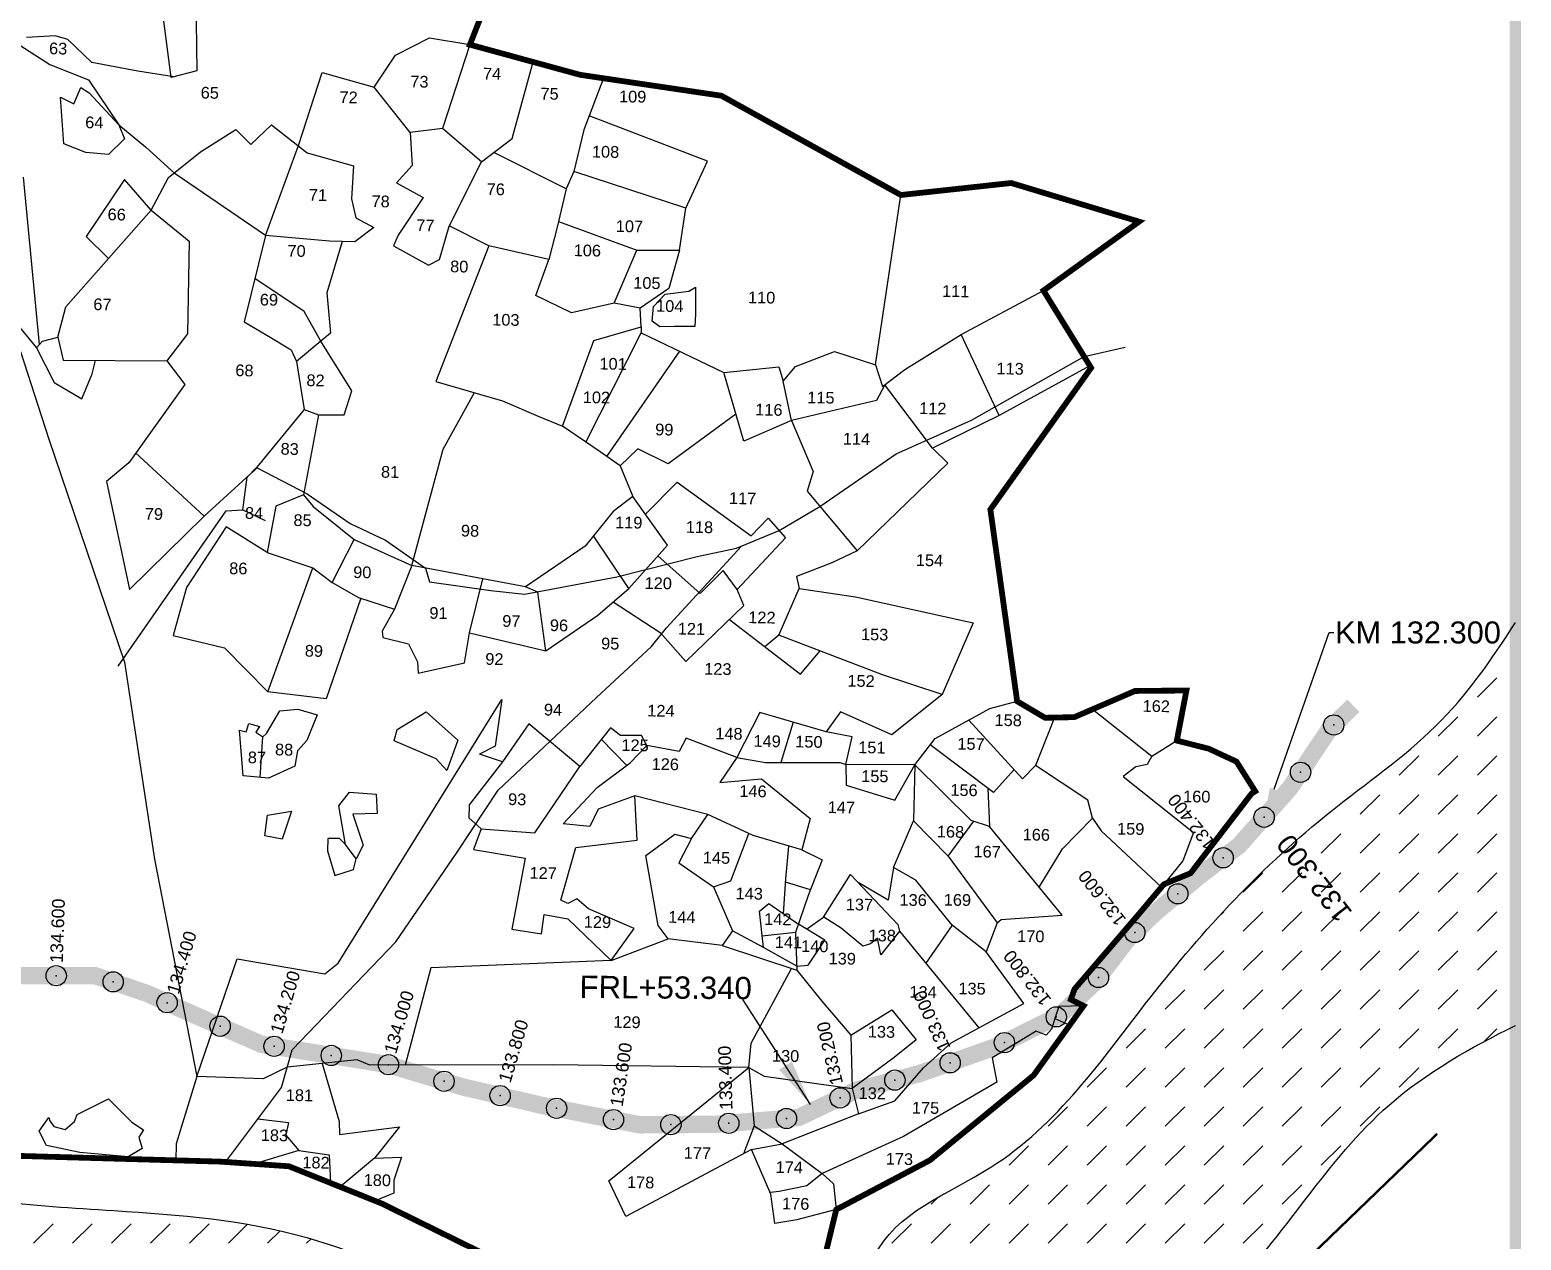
# Model space of a CAD drawing. Header units: millimetres. Extents: x 351203 to 355694, y 1841001 to 1845769.
# Drawn here: x 353120 to 355694, y 1842619 to 1844709 of the extents above; entities that cross this region are included whole.
import ezdxf
from ezdxf import colors
from ezdxf.entities.mleader import LeaderData, LeaderLine
from ezdxf.math import Vec2, Vec3

# ---------------------------------------------------------------- set-up
doc = ezdxf.new("R2010")
doc.units = ezdxf.units.MM
doc.header["$PDMODE"] = 32
doc.header["$PDSIZE"] = 35
for name, color, linetype in [('BND', 6, 'Continuous'), ('Boundry', 5, 'Continuous'), ('FRL', 3, 'Continuous'), ('Plot', 7, 'Continuous'), ('Plot NUmbers', 1, 'Continuous'), ('points', 161, 'Continuous'), ('ROAD', 1, 'Continuous'), ('ROADS', 50, 'Continuous'), ('TEXT', 7, 'Continuous')]:
    doc.layers.add(name, color=color, linetype=linetype)
doc.styles.add('FONT1', font='Arial')
doc.styles.get("Standard").update_dxf_attribs({"font": 'arial.ttf'})
doc.dimstyles.get("Standard").update_dxf_attribs({"dimtxt": 0.18, "dimasz": 0.18, "dimexe": 0.18, "dimexo": 0.0625, "dimgap": 0.09, "dimtad": 0, "dimtih": 1, "dimtoh": 1, "dimdec": 4, "dimzin": 0, "dimdsep": 46, "dimtxsty": 'Standard', "dimcen": 0.09, "dimadec": 0, "dimazin": 0, "dimtfac": 1, "dimtdec": 4, "dimtofl": 0, "dimtmove": 0, "dimatfit": 3, "dimfxl": 1, "dimtolj": 1, "dimtzin": 0, "dimarcsym": 0})

msp = doc.modelspace()

# ---------------------------------------------------------------- hatches: boundary and pattern name
h = msp.add_hatch()
h.set_pattern_fill('DASH,_O', color=4, scale=15, angle=45)
h.set_pattern_definition([(45, (0, 0), (7e-15, 67.3519209), [47.625, -47.625])])
edge = h.paths.add_edge_path()
edge.add_spline(control_points=[(351213.3, 1843025.9), (351269.6, 1843020.1), (351684.5, 1842953.1), (352186.6, 1842491.5), (352899.5, 1842331.4), (353453.2, 1842033.2), (353873.7, 1841787.2), (354416.3, 1841665.1), (354637.7, 1842017.3), (354889.5, 1842314.3), (355218.4, 1842503.6), (355401.7, 1842836.7), (355606.3, 1842951.5), (355683.8, 1842989.9)], knot_values=[415.745312, 415.745312, 415.745312, 415.745312, 587.237636, 1699.450114, 2295.675675, 2762.25296, 3569.714941, 3788.513552, 4322.235605, 4585.526522, 4989.58339, 5421.669086, 5679.369188, 5679.369188, 5679.369188, 5679.369188], degree=3, periodic=0)
edge.add_line((355683.8, 1842989.9), (355683.8, 1843685.8))
edge.add_spline(control_points=[(355683.8, 1843685.8), (355643, 1843621.3), (355554.6, 1843495.8), (355300.9, 1843323), (355054.4, 1843057.4), (354846.9, 1842747.2), (354497.8, 1842627.9), (354601.6, 1842167.6), (354169.3, 1842371), (353918.7, 1842488.1), (353590.5, 1842647), (353240.5, 1842673.4), (352825.5, 1842694.6), (352434.4, 1843024.7), (351991.4, 1843224.1), (351655.2, 1843412.7), (351438.8, 1843586.5), (351302.1, 1843593.2), (351213.3, 1843584)], knot_values=[185.681275, 185.681275, 185.681275, 185.681275, 412.289498, 645.375471, 1094.542536, 1495.314584, 1749.411326, 2076.427036, 2347.652084, 2753.124024, 3057.659172, 3394.054091, 3809.745684, 4261.935244, 4875.478612, 5266.963598, 5425.237961, 5683.792677, 5683.792677, 5683.792677, 5683.792677], degree=3, periodic=0)
edge.add_line((351213.3, 1843584), (351213.3, 1843025.9))
h.paths.add_polyline_path([(352157.3, 1842821.6), (352979.6, 1842430.1), (353032.9, 1842542.1), (352210.6, 1842933.7)], flags=24)
h.paths.add_polyline_path([(355416.8, 1843184.2), (355298.6, 1843336.4), (355256.6, 1843303.8), (355374.9, 1843151.6)], flags=24)

# ---------------------------------------------------------------- linework, layer by layer
at = {"const_width": 20}
msp.add_lwpolyline([(351213.3, 1845759.4), (355683.8, 1845759.4), (355683.8, 1841011.2), (351213.3, 1841011.2)], close=True, dxfattribs=at)
at = {"color": 4}
for points, knots in [([(351213.3, 1843584), (351302.1, 1843593.2), (351438.8, 1843586.5), (351655.2, 1843412.7), (351991.4, 1843224.1), (352434.4, 1843024.7), (352825.5, 1842694.6), (353240.5, 1842673.4), (353590.5, 1842647), (353918.7, 1842488.1), (354169.3, 1842371), (354601.6, 1842167.6), (354497.8, 1842627.9), (354846.9, 1842747.2), (355054.4, 1843057.4), (355300.9, 1843323), (355554.6, 1843495.8), (355643, 1843621.3), (355683.8, 1843685.8)], [185.681275, 185.681275, 185.681275, 185.681275, 444.23599, 602.510353, 993.995339, 1607.538708, 2059.728268, 2475.41986, 2811.81478, 3116.349927, 3521.821867, 3793.046916, 4120.062626, 4374.159367, 4774.931415, 5224.09848, 5457.184453, 5683.792677, 5683.792677, 5683.792677, 5683.792677]), ([(351213.3, 1843025.9), (351269.6, 1843020.1), (351684.5, 1842953.1), (352186.6, 1842491.5), (352899.5, 1842331.4), (353453.2, 1842033.2), (353873.7, 1841787.2), (354416.3, 1841665.1), (354637.7, 1842017.3), (354889.5, 1842314.3), (355218.4, 1842503.6), (355401.7, 1842836.7), (355606.3, 1842951.5), (355683.8, 1842989.9)], [415.745312, 415.745312, 415.745312, 415.745312, 587.237636, 1699.450114, 2295.675675, 2762.25296, 3569.714941, 3788.513552, 4322.235605, 4585.526522, 4989.58339, 5421.669086, 5679.369188, 5679.369188, 5679.369188, 5679.369188])]:
    msp.add_open_spline(points, degree=3, knots=knots, dxfattribs=at)
at = {"linetype": 'Continuous'}
for p in [(355370.3, 1843508.9), (355313.1, 1843427.2), (355250.2, 1843349.6), (355179.4, 1843279.6), (355101.2, 1843217.3), (355026.9, 1843150.5), (353165.4, 1843075.9), (353263.7, 1843065.3), (354964.3, 1843072.8), (353356.8, 1843029.3), (353448.2, 1842988.7), (354891.5, 1843004.9), (354801.9, 1842960.4), (353541.4, 1842954), (353640.2, 1842938.2), (353738.9, 1842922.3), (354708.3, 1842925.5), (353834.7, 1842893.6), (354612.9, 1842895.7), (353931.5, 1842868.8), (354518.2, 1842864.9), (354029.1, 1842847), (354127.2, 1842827.4), (354226.3, 1842818.8), (354326.2, 1842821.1), (354425.8, 1842829.4)]:
    msp.add_point(p, dxfattribs=at)
at = {"layer": 'BND', "lineweight": 30, "const_width": 10}
for points in [[(354247.4, 1842426.3), (353727.3, 1842682.5), (353566.8, 1842746.9), (353448, 1842754.9), (352956.2, 1842768.9), (351824.1, 1843443.3), (351523.2, 1843615.9), (351651.7, 1843921.1), (352011.8, 1844439.4), (352080.8, 1844530.5), (352105.8, 1844597.7), (352132.4, 1844798.4), (352113.3, 1844870), (352121.3, 1845148.3), (352134.7, 1845260.4), (352139, 1845406.5)], [(353897.7, 1844730.3), (353879.4, 1844683.6), (354069.8, 1844631.5), (354313.5, 1844595.4), (354623.2, 1844424), (354813.6, 1844444.7), (355034.4, 1844378), (354869.3, 1844259), (354951.6, 1844125.5), (354777.7, 1843880.9), (354823.9, 1843549.8), (354872.1, 1843521.3), (354922.6, 1843522.4), (355027.4, 1843567.6), (355116.1, 1843568.4), (355099.5, 1843481.9), (355154.8, 1843467.8), (355202.5, 1843445.6), (355234.8, 1843394.4), (355234.8, 1843394.4), (355228.6, 1843390.5), (355123.3, 1843253), (355077.2, 1843233.8), (355033, 1843181.2), (354922.9, 1843052.7), (354916.5, 1843034.8), (354938.6, 1843023.9), (354852.2, 1842903.8), (354673.4, 1842757.3), (354511.7, 1842672.1), (354430.1, 1842335.4)]]:
    msp.add_lwpolyline(points, dxfattribs=at)
at = {"layer": 'Boundry'}
for p, q in [((353897.7, 1844730.3), (353879.4, 1844683.6)), ((353879.4, 1844683.6), (354069.8, 1844631.5)), ((354069.8, 1844631.5), (354313.5, 1844595.4)), ((354313.5, 1844595.4), (354623.2, 1844424)), ((354623.2, 1844424), (354813.6, 1844444.7)), ((354813.6, 1844444.7), (355034.4, 1844378)), ((355034.4, 1844378), (354869.3, 1844259)), ((354869.3, 1844259), (354951.6, 1844125.5)), ((354951.6, 1844125.5), (354777.7, 1843880.9)), ((354777.7, 1843880.9), (354823.9, 1843549.8)), ((355027.4, 1843567.6), (355116.1, 1843568.4)), ((354823.9, 1843549.8), (354872.1, 1843521.3)), ((354922.6, 1843522.4), (355027.4, 1843567.6)), ((354872.1, 1843521.3), (354922.6, 1843522.4)), ((355228.6, 1843390.5), (355123.3, 1843253)), ((355077.2, 1843233.8), (355033, 1843181.2)), ((355123.3, 1843253), (355077.2, 1843233.8)), ((355033, 1843181.2), (354922.9, 1843052.7)), ((354922.9, 1843052.7), (354916.5, 1843034.8)), ((354916.5, 1843034.8), (354938.6, 1843023.9)), ((354938.6, 1843023.9), (354852.2, 1842903.8)), ((354852.2, 1842903.8), (354673.4, 1842757.3)), ((355548.7, 1842802.8), (354269.7, 1841568.6)), ((353448, 1842754.9), (352956.2, 1842768.9)), ((353566.8, 1842746.9), (353448, 1842754.9)), ((353727.3, 1842682.5), (353566.8, 1842746.9)), ((354673.4, 1842757.3), (354511.7, 1842672.1)), ((354247.4, 1842426.3), (353727.3, 1842682.5)), ((354511.7, 1842672.1), (354430.1, 1842335.4))]:
    msp.add_line(p, q, dxfattribs=at)
at = {"layer": 'Boundry', "const_width": 4.04}
msp.add_lwpolyline([(355548.7, 1842802.8), (354269.7, 1841568.6), (351266, 1842910.6)], dxfattribs=at)
at = {"layer": 'FRL', "color": 84}
msp.add_lwpolyline([(355404.2, 1843542.1, 30, 30, 0), (355363.2, 1843502.1, 30, 30, 0), (355295.1, 1843400.4, 30, 30, 0), (355207.1, 1843300.9, 30, 30, 0), (355137.1, 1843247.1, 30, 30, 0), (355061.8, 1843184.5, 30, 30, 0), (355013.1, 1843137, 30, 30, 0), (354957.8, 1843064.3, 30, 30, 0), (354898.6, 1843008.4, 30, 30, 0), (354788.7, 1842953.8, 30, 30, 0), (354656.3, 1842907.1, 30, 30, 0), (354546.3, 1842878.2, 30, 30, 0), (354446.5, 1842831.1, 30, 30, 0), (354305.1, 1842819.4, 30, 30, 0), (354172.7, 1842818.4, 30, 30, 0), (353999.6, 1842852.9, 30, 30, 0), (353866.6, 1842884, 30, 30, 0), (353737.8, 1842922.6, 30, 30, 0), (353519.5, 1842957.5, 30, 30, 0), (353375.5, 1843020.7, 30, 30, 0), (353324, 1843044.6, 30, 30, 0), (353232.8, 1843075.9, 30, 30, 0), (353049.8, 1843076, 30, 30, 0)], format="xyseb", dxfattribs=at)
at = {"layer": 'Plot'}
for p, q in [((353406.2, 1844785.8), (353408, 1844638.5)), ((353363.8, 1844626.9), (353345.9, 1844764.9)), ((353084.6, 1844694.2), (353154.4, 1844649.6)), ((353163.5, 1844699.1), (353114, 1844695.7)), ((353185.5, 1844692.5), (353163.5, 1844699.1)), ((353227, 1844652.9), (353185.5, 1844692.5)), ((353750.8, 1844665.4), (353809.4, 1844695.6)), ((353809.4, 1844695.6), (353879.4, 1844683.6)), ((353879.4, 1844683.6), (353831.9, 1844538.9)), ((353154.4, 1844649.6), (353220.9, 1844623.1)), ((353306.4, 1844638), (353227, 1844652.9)), ((353714.1, 1844610), (353750.8, 1844665.4)), ((353952.4, 1844521.4), (353988.6, 1844653.7)), ((353368.2, 1844628), (353306.4, 1844638)), ((353408, 1844638.5), (353363.8, 1844626.9)), ((353583.7, 1844509.6), (353624.5, 1844635.3)), ((353624.5, 1844635.3), (353714.1, 1844610)), ((354109.8, 1844625.6), (354075.8, 1844536.8)), ((353195.8, 1844581.4), (353207.7, 1844609.8)), ((353207.7, 1844609.8), (353222.5, 1844600.2)), ((353220.9, 1844623.1), (353273.7, 1844545.2)), ((353222.5, 1844600.2), (353273.7, 1844545.2)), ((353776.4, 1844531.7), (353714.1, 1844610)), ((353172.7, 1844592.8), (353195.8, 1844581.4)), ((353178.5, 1844512.4), (353172.7, 1844592.8)), ((354289.6, 1844482.5), (354085, 1844560.8)), ((353283, 1844520.8), (353255.8, 1844494.1)), ((353273.7, 1844545.2), (353319.6, 1844507.3)), ((353273.7, 1844545.2), (353283, 1844520.8)), ((353414.6, 1844498.3), (353475.4, 1844537.3)), ((353475.4, 1844537.3), (353501.5, 1844511.4)), ((353501.5, 1844511.4), (353536.7, 1844544.9)), ((353536.7, 1844544.9), (353598.7, 1844496.7)), ((353831.9, 1844538.9), (353776.4, 1844531.7)), ((353776.4, 1844531.7), (353779.5, 1844474.9)), ((353899.4, 1844481.2), (353831.9, 1844538.9)), ((353899.4, 1844481.2), (353952.4, 1844521.4)), ((354075.8, 1844536.8), (354058.6, 1844464.3)), ((353216.7, 1844497.4), (353178.5, 1844512.4)), ((353255.8, 1844494.1), (353216.7, 1844497.4)), ((353319.6, 1844507.3), (353370.5, 1844460.8)), ((353359.1, 1844454.3), (353414.6, 1844498.3)), ((353526.8, 1844354.1), (353583.7, 1844509.6)), ((353598.7, 1844496.7), (353678.5, 1844474.2)), ((354045.8, 1844434.6), (353920.9, 1844497.6)), ((353678.5, 1844474.2), (353674.8, 1844417.6)), ((353779.5, 1844474.9), (353752.8, 1844445)), ((353843.6, 1844370.3), (353899.4, 1844481.2)), ((354251.8, 1844401.1), (354289.6, 1844482.5)), ((353136.3, 1844165.8), (353109, 1844454.9)), ((353283.3, 1844450.9), (353216.8, 1844352.1)), ((353329.3, 1844397.7), (353283.3, 1844450.9)), ((353329.3, 1844397.7), (353359.1, 1844454.3)), ((353526.8, 1844354.1), (353370.5, 1844460.8)), ((353752.8, 1844445), (353798.6, 1844419.6)), ((354058.6, 1844464.3), (354045.8, 1844434.6)), ((354251.8, 1844401.1), (354058.6, 1844464.3)), ((353674.8, 1844417.6), (353682.3, 1844384.7)), ((353798.6, 1844419.6), (353755.7, 1844354.8)), ((354045.8, 1844434.6), (354030.5, 1844370.5)), ((354579.4, 1844131), (354623.2, 1844424)), ((353182.2, 1844230.8), (353329.3, 1844397.7)), ((353329.3, 1844397.7), (353395, 1844344.3)), ((354241.2, 1844328.8), (354251.8, 1844401.1)), ((353713.6, 1844367.9), (353680.8, 1844343.3)), ((353682.3, 1844384.7), (353713.6, 1844367.9)), ((353827, 1844312.9), (353843.6, 1844370.3)), ((353912.3, 1844336.1), (353843.7, 1844370.5)), ((354030.5, 1844370.5), (354015.6, 1844312.9)), ((354032.3, 1844378), (354167.3, 1844329)), ((353216.8, 1844352.1), (353255.8, 1844314.3)), ((353395, 1844344.3), (353392, 1844184.5)), ((353526.8, 1844354.1), (353489.9, 1844205.2)), ((353636.8, 1844344.5), (353526.8, 1844354.1)), ((353658.8, 1844343.9), (353632.7, 1844255.1)), ((353680.8, 1844343.3), (353636.8, 1844344.5)), ((353755.7, 1844354.8), (353747.5, 1844336)), ((353747.5, 1844336), (353808.1, 1844303)), ((353912.3, 1844336.1), (353820.8, 1844102.2)), ((354015.6, 1844312.9), (353912.3, 1844336.1)), ((354128.1, 1844237.1), (354167.3, 1844329)), ((354167.3, 1844329), (354241.2, 1844328.8)), ((354241.2, 1844328.8), (354222.7, 1844262.8)), ((353808.1, 1844303), (353827, 1844312.9)), ((353993, 1844250.3), (354015.6, 1844312.9)), ((353593.6, 1844222.9), (353508.3, 1844279.7)), ((354257.2, 1844257.8), (354268.9, 1844264.8)), ((354268.9, 1844264.8), (354268.7, 1844219)), ((353064.4, 1844240.6), (353131.1, 1844160)), ((353632.7, 1844255.1), (353638.7, 1844185.7)), ((354055, 1844220.4), (353993, 1844250.3)), ((354222.7, 1844262.8), (354173.1, 1844228.7)), ((354196.3, 1844231.2), (354216.5, 1844252.6)), ((354216.5, 1844252.6), (354257.2, 1844257.8)), ((354727.4, 1844183.1), (354869.3, 1844259)), ((353168.3, 1844178.8), (353182.2, 1844230.8)), ((353622, 1844171.8), (353593.6, 1844222.9)), ((354128.1, 1844237.1), (354055, 1844220.4)), ((354173.1, 1844228.7), (354128.1, 1844237.1)), ((354174.7, 1844196.1), (354173.1, 1844228.7)), ((354194, 1844206.2), (354196.3, 1844231.2)), ((354268.7, 1844219), (354267.5, 1844196.9)), ((353489.9, 1844205.2), (353529, 1844182.2)), ((353638.7, 1844185.7), (353622, 1844171.8)), ((354079.7, 1843997.3), (354175.1, 1844186.1)), ((354093.3, 1844172.5), (354174.7, 1844196.1)), ((354174.7, 1844196.1), (354175.1, 1844186.1)), ((354175.1, 1844186.1), (354317.8, 1844117.7)), ((354207.2, 1844196.2), (354194, 1844206.2)), ((354232.7, 1844196.7), (354207.2, 1844196.2)), ((354267.5, 1844196.9), (354232.7, 1844196.7)), ((353131.1, 1844160), (353141.5, 1844171.5)), ((353131.1, 1844160), (353161.8, 1844100.3)), ((353141.5, 1844171.5), (353168.3, 1844178.8)), ((353168.3, 1844178.8), (353177.1, 1844138.8)), ((353392, 1844184.5), (353356.4, 1844137.7)), ((353529, 1844182.2), (353570.7, 1844156.8)), ((353622, 1844171.8), (353579.9, 1844136.4)), ((353675.4, 1844085.9), (353622, 1844171.8)), ((354039.1, 1844024.6), (354093.3, 1844172.5)), ((354630.3, 1844122.5), (354727.4, 1844183.1)), ((354793.1, 1844043.5), (354727.4, 1844183.1)), ((353177.1, 1844138.8), (353356.4, 1844137.7)), ((353227.4, 1844115.4), (353233.2, 1844138.5)), ((353356.4, 1844137.7), (353387.4, 1844097)), ((353570.7, 1844156.8), (353579.9, 1844136.4)), ((353579.9, 1844136.4), (353593.4, 1844053.6)), ((354115.8, 1843972.6), (354241.8, 1844154.1)), ((354441.1, 1844127.9), (354508.4, 1844153.5)), ((354508.4, 1844153.5), (354579.4, 1844131)), ((353209.6, 1844071.8), (353227.4, 1844115.4)), ((354317.8, 1844117.7), (354412.6, 1844127.1)), ((354351.9, 1843999.2), (354317.8, 1844117.7)), ((354412.6, 1844127.1), (354420.2, 1844102.3)), ((354420.2, 1844102.3), (354441.1, 1844127.9)), ((354579.4, 1844131), (354591.5, 1844093.4)), ((354591.5, 1844093.4), (354630.3, 1844122.5)), ((354949.6, 1844128.8), (354793.1, 1844043.5)), ((353161.8, 1844100.3), (353209.6, 1844071.8)), ((353387.4, 1844097), (353290.5, 1843961.5)), ((353662.3, 1844044.5), (353675.4, 1844085.9)), ((353820.8, 1844102.2), (353935.5, 1844068.7)), ((353833.1, 1843985.2), (353887.1, 1844082.8)), ((354434.2, 1844034.8), (354420.2, 1844102.3)), ((354595.6, 1844096.4), (354581.4, 1844069.2)), ((354677.6, 1843987.1), (354595.6, 1844096.4)), ((353935.5, 1844068.7), (353997.5, 1844042.1)), ((354581.4, 1844069.2), (354434.2, 1844034.8)), ((353593.4, 1844053.6), (353506.3, 1843947.6)), ((353617.9, 1844044.6), (353592.3, 1843906.3)), ((353593.4, 1844053.6), (353617.9, 1844044.6)), ((353617.9, 1844044.6), (353662.3, 1844044.5)), ((353997.5, 1844042.1), (354039.1, 1844024.6)), ((354338.6, 1844045.4), (354221.3, 1843959.6)), ((354434.2, 1844034.8), (354351.9, 1843999.2)), ((354434.2, 1844034.8), (354472, 1843946.6)), ((354793.1, 1844043.5), (354677.6, 1843987.1)), ((354104.3, 1843980.7), (354039.1, 1844024.6)), ((353778.9, 1843784.1), (353833.1, 1843985.2)), ((354139, 1843956.3), (354104.3, 1843980.7)), ((354169.3, 1843985.5), (354139, 1843956.3)), ((354221.3, 1843959.6), (354169.3, 1843985.5)), ((354677.6, 1843987.1), (354704.4, 1843960.7)), ((353290.5, 1843961.5), (353252.3, 1843929.5)), ((353420.8, 1843869.7), (353302.2, 1843979)), ((354139, 1843956.3), (354160.8, 1843903.2)), ((354704.4, 1843960.7), (354547.9, 1843809.3)), ((353252.3, 1843929.5), (353291.6, 1843742.8)), ((353506.3, 1843947.6), (353420.8, 1843869.7)), ((354472, 1843946.6), (354461.6, 1843912.8)), ((353592.3, 1843906.3), (353544.7, 1843886.6)), ((353592.3, 1843906.3), (353608.8, 1843886)), ((354160.8, 1843903.2), (354126.6, 1843877.4)), ((354220.5, 1843819.6), (354160.8, 1843903.2)), ((354182.2, 1843873.1), (354237.2, 1843928)), ((354237.2, 1843928), (354364.8, 1843835.7)), ((354461.6, 1843912.8), (354547.9, 1843809.3)), ((353544.7, 1843886.6), (353529.5, 1843806.7)), ((353608.8, 1843886), (353679.4, 1843829.4)), ((354126.6, 1843877.4), (354078.1, 1843817.7)), ((353291.6, 1843742.8), (353420.8, 1843869.7)), ((353458.7, 1843851.3), (353390.4, 1843746)), ((353529.5, 1843806.7), (353458.7, 1843851.3)), ((354364.8, 1843835.7), (354394.2, 1843865.8)), ((354394.2, 1843865.8), (354424.2, 1843831.8)), ((353641.6, 1843754.7), (353679.4, 1843829.4)), ((353679.4, 1843829.4), (353778.9, 1843784.1)), ((354153.5, 1843744.6), (354092.7, 1843835.7)), ((354424.2, 1843831.8), (354340.9, 1843742.6)), ((353529.5, 1843806.7), (353608.4, 1843780)), ((354078.1, 1843817.7), (353975.4, 1843747.6)), ((354153.5, 1843744.6), (354220.5, 1843819.6)), ((354276.9, 1843736), (354203.9, 1843801.1)), ((354547.9, 1843809.3), (354504, 1843788.6)), ((353530.6, 1843566.3), (353608.4, 1843780)), ((353608.4, 1843780), (353641.6, 1843754.7)), ((353778.9, 1843784.1), (353749.1, 1843708.6)), ((353975.4, 1843747.6), (353778.9, 1843784.1)), ((354316.5, 1843775.8), (354276.9, 1843736)), ((354340.9, 1843742.6), (354316.5, 1843775.8)), ((354504, 1843788.6), (354443.1, 1843765.2)), ((353641.6, 1843754.7), (353687.3, 1843729.1)), ((353878.7, 1843668.1), (353901.6, 1843761.3)), ((354443.1, 1843765.2), (354447.6, 1843744.8)), ((353390.4, 1843746), (353367.4, 1843663.6)), ((353690.9, 1843727.9), (353631.3, 1843553.8)), ((353687.3, 1843729.1), (353749.1, 1843708.6)), ((353996.7, 1843738), (353975.4, 1843747.6)), ((354010.7, 1843636.9), (353996.7, 1843738)), ((354100, 1843698.6), (354153.5, 1843744.6)), ((354352.1, 1843714.9), (354340.9, 1843742.6)), ((354412.8, 1843663.9), (354447.6, 1843744.8)), ((354447.6, 1843744.8), (354544.7, 1843730.4)), ((354544.7, 1843730.4), (354747.8, 1843685.4)), ((353749.1, 1843708.6), (353727.9, 1843670.7)), ((354010.7, 1843636.9), (354100, 1843698.6)), ((354126.7, 1843721.6), (354207.8, 1843668.6)), ((354252, 1843618.3), (354352.1, 1843714.9)), ((354327.3, 1843690.9), (354450, 1843596.5)), ((354747.8, 1843685.4), (354694.5, 1843561.4)), ((353367.4, 1843663.6), (353455.6, 1843642.3)), ((353727.9, 1843670.7), (353729.2, 1843659.9)), ((353729.2, 1843659.9), (353773.7, 1843648.7)), ((353773.7, 1843648.7), (353788.7, 1843618.1)), ((353869.9, 1843616.4), (353878.7, 1843668.1)), ((353878.7, 1843668.1), (353979, 1843644.4)), ((354207.8, 1843668.6), (354252, 1843618.3)), ((354412.8, 1843663.9), (354388.7, 1843643.7)), ((354591.8, 1843595.2), (354412.8, 1843663.9)), ((353455.6, 1843642.3), (353530.6, 1843566.3)), ((353979, 1843644.4), (354010.7, 1843636.9)), ((354450, 1843596.5), (354483.7, 1843636.7)), ((353788.7, 1843618.1), (353790.2, 1843598.6)), ((353790.2, 1843598.6), (353869.9, 1843616.4)), ((354694.5, 1843561.4), (354591.8, 1843595.2)), ((355099.5, 1843481.9), (355116.1, 1843568.4)), ((353631.3, 1843553.8), (353530.6, 1843566.3)), ((353652, 1843097.7), (353934.7, 1843553)), ((353934.7, 1843553), (353923.2, 1843472.1)), ((354694.5, 1843561.4), (354607.7, 1843491.6)), ((354776.6, 1843537.2), (354823.9, 1843549.8)), ((353528.4, 1843494.3), (353551.3, 1843533.2)), ((353551.3, 1843533.2), (353582.4, 1843536.1)), ((353582.4, 1843536.1), (353615.7, 1843526.5)), ((353615.7, 1843526.5), (353597.7, 1843481.9)), ((353753.6, 1843500.8), (353804, 1843531.8)), ((353804, 1843531.8), (353858.8, 1843482.6)), ((354380, 1843530.6), (354340.2, 1843453)), ((354494.3, 1843496.9), (354380, 1843530.6)), ((354519.2, 1843531.5), (354494.3, 1843496.9)), ((354607.7, 1843491.6), (354519.2, 1843531.5)), ((354682.2, 1843485.7), (354776.6, 1843537.2)), ((354833.3, 1843416.1), (354740.4, 1843517.4)), ((354888.6, 1843521.7), (354855.8, 1843439)), ((354954.1, 1843536), (355056.6, 1843455.1)), ((353481.6, 1843499.7), (353493.2, 1843496.9)), ((353488.2, 1843421.3), (353481.6, 1843499.7)), ((353493.2, 1843496.9), (353497.6, 1843511.2)), ((353497.6, 1843511.2), (353516.3, 1843506.2)), ((353516.3, 1843506.2), (353509.8, 1843496.2)), ((353509.8, 1843496.2), (353521.8, 1843488.2)), ((353521.8, 1843488.2), (353528.4, 1843494.3)), ((353748.6, 1843481.7), (353753.6, 1843500.8)), ((353981, 1843510.6), (353935.9, 1843445.4)), ((354069.3, 1843437.4), (353981, 1843510.6)), ((354121.8, 1843504), (354069.3, 1843437.4)), ((354139.1, 1843490.8), (354121.8, 1843504)), ((354175.6, 1843490.9), (354139.1, 1843490.8)), ((354184.8, 1843473.2), (354175.6, 1843490.9)), ((354437.1, 1843513.7), (354415.8, 1843444)), ((354539.2, 1843488.6), (354494.3, 1843496.9)), ((353517.4, 1843418.4), (353521.8, 1843488.2)), ((353597.7, 1843481.9), (353581.6, 1843464)), ((353821.1, 1843450.5), (353748.6, 1843481.7)), ((353858.8, 1843482.6), (353839.7, 1843430.4)), ((353923.2, 1843472.1), (353895.9, 1843458.5)), ((354150.2, 1843439.1), (354106.2, 1843484.2)), ((354156.2, 1843443.6), (354184.8, 1843473.2)), ((354240.7, 1843462.8), (354184.8, 1843473.2)), ((354252.6, 1843486.2), (354240.7, 1843462.8)), ((354340.2, 1843453), (354252.6, 1843486.2)), ((354528, 1843440.9), (354539.2, 1843488.6)), ((354647.6, 1843439.9), (354682.2, 1843485.7)), ((354782.9, 1843392), (354673.7, 1843474.5)), ((355056.6, 1843455.1), (355099.5, 1843481.9)), ((353581.6, 1843464), (353577.5, 1843437.9)), ((353839.7, 1843430.4), (353821.1, 1843450.5)), ((353935.9, 1843445.4), (353878.1, 1843371.2)), ((353935.9, 1843445.4), (353895.9, 1843458.5)), ((354098.8, 1843401), (354156.2, 1843443.6)), ((354340.2, 1843453), (354310.7, 1843409.8)), ((354340.2, 1843453), (354389.6, 1843444)), ((354389.6, 1843444), (354518.1, 1843443.8)), ((354518.1, 1843443.8), (354528, 1843440.9)), ((354528, 1843440.9), (354528.9, 1843404.7)), ((354647.6, 1843439.9), (354528, 1843440.9)), ((354612.8, 1843379.2), (354647.6, 1843439.9)), ((354647.6, 1843439.9), (354645.1, 1843343.1)), ((354744.5, 1843344.2), (354647.6, 1843439.9)), ((355048.6, 1843440.7), (355028.8, 1843436.6)), ((355056.6, 1843455.1), (355048.6, 1843440.7)), ((355202.5, 1843445.6), (355234.8, 1843394.4)), ((353531.8, 1843416.9), (353488.2, 1843421.3)), ((353577.5, 1843437.9), (353531.8, 1843416.9)), ((353991.5, 1843322.6), (354069.3, 1843437.4)), ((354310.7, 1843409.8), (354382.4, 1843416)), ((354382.4, 1843416), (354466.9, 1843347.2)), ((354818.7, 1843432.1), (354782.9, 1843392)), ((354855.8, 1843439), (354833.3, 1843416.1)), ((354945.9, 1843379), (354855.8, 1843439)), ((355028.8, 1843436.6), (355007.1, 1843420)), ((355007.1, 1843420), (355128.3, 1843323.1)), ((353653.3, 1843369), (353671.6, 1843392.9)), ((353671.6, 1843392.9), (353717.8, 1843389.5)), ((353717.8, 1843389.5), (353719.1, 1843356.2)), ((354040.6, 1843338.2), (354098.8, 1843401)), ((354528.9, 1843404.7), (354612.8, 1843379.2)), ((354773.6, 1843399), (354776, 1843333.4)), ((353664.8, 1843302.2), (353653.3, 1843369)), ((353878.1, 1843371.2), (353877.8, 1843348.4)), ((354101, 1843363.4), (354086.1, 1843333.8)), ((354164.2, 1843386.7), (354101, 1843363.4)), ((354168, 1843310.1), (354164.2, 1843386.7)), ((354290.2, 1843354.2), (354164.2, 1843386.7)), ((354953.8, 1843347.9), (354945.9, 1843379)), ((353525.2, 1843317.5), (353529.8, 1843353.2)), ((353529.8, 1843353.2), (353571.5, 1843360.2)), ((353571.5, 1843360.2), (353555.2, 1843311.8)), ((353719.1, 1843356.2), (353677.6, 1843355)), ((353677.6, 1843355), (353695, 1843301.2)), ((353877.8, 1843348.4), (353899, 1843329.5)), ((354086.1, 1843333.8), (354040.6, 1843338.2)), ((354261.9, 1843312.9), (354290.2, 1843354.2)), ((354368.2, 1843318.1), (354290.2, 1843354.2)), ((354466.9, 1843347.2), (354452.2, 1843293.1)), ((354610.4, 1843263), (354645.1, 1843343.1)), ((354645.1, 1843343.1), (354704.8, 1843282.2)), ((354704.8, 1843282.2), (354749.2, 1843342.6)), ((354776, 1843333.4), (354744.5, 1843344.2)), ((354902.3, 1843295), (354953.8, 1843347.9)), ((354953.8, 1843347.9), (354968.8, 1843326.2)), ((353555.2, 1843311.8), (353525.2, 1843317.5)), ((353634.3, 1843313), (353633.5, 1843291.6)), ((353654.1, 1843312.9), (353634.3, 1843313)), ((353664.8, 1843302.2), (353654.1, 1843312.9)), ((353899, 1843329.5), (353885.4, 1843294.1)), ((353899, 1843329.5), (353991.5, 1843322.6)), ((354182.8, 1843283.7), (354233.1, 1843320.3)), ((354233.1, 1843320.3), (354261.9, 1843312.9)), ((354261.9, 1843312.9), (354239.8, 1843270.6)), ((354329.9, 1843239.8), (354360.8, 1843321.5)), ((354452.2, 1843293.1), (354368.2, 1843318.1)), ((354901.4, 1843180.3), (354776, 1843333.4)), ((354968.8, 1843326.2), (355072.9, 1843228.6)), ((355128.3, 1843323.1), (355110, 1843274.3)), ((353633.5, 1843291.6), (353646.5, 1843248.8)), ((353683.2, 1843277.7), (353664.8, 1843302.2)), ((353695, 1843301.2), (353683.2, 1843277.7)), ((353885.4, 1843294.1), (353974.8, 1843278.8)), ((354036.1, 1843206.4), (354062.4, 1843297.2)), ((354062.4, 1843297.2), (354168, 1843310.1)), ((354424.5, 1843243), (354429.7, 1843299.8)), ((354452.2, 1843293.1), (354487.5, 1843275.8)), ((354861.8, 1843228.6), (354902.3, 1843295)), ((353646.5, 1843248.8), (353678.6, 1843259.2)), ((353678.6, 1843259.2), (353683.2, 1843277.7)), ((353974.8, 1843278.8), (353951.5, 1843156.2)), ((354204.3, 1843162.8), (354182.8, 1843283.7)), ((354239.8, 1843270.6), (354299.6, 1843229.4)), ((354487.5, 1843275.8), (354463.1, 1843214.4)), ((354610.4, 1843263), (354601.4, 1843206.3)), ((354648.9, 1843240.9), (354610.4, 1843263)), ((354704.8, 1843282.2), (354789.5, 1843167.1)), ((355110, 1843274.3), (355072.9, 1843228.6)), ((354299.6, 1843229.4), (354329.9, 1843239.8)), ((354420.8, 1843182.7), (354424.5, 1843243)), ((354467.1, 1843224.3), (354424.1, 1843237.3)), ((354489.8, 1843176.9), (354536.4, 1843250.6)), ((354536.4, 1843250.6), (354617.8, 1843164.4)), ((354601.4, 1843206.3), (354549.5, 1843236.7)), ((354711.6, 1843163.4), (354648.9, 1843240.9)), ((354063.8, 1843208.6), (354053.9, 1843203.4)), ((354084.1, 1843191.4), (354063.8, 1843208.6)), ((354299.6, 1843229.4), (354332.6, 1843153.4)), ((354463.1, 1843214.4), (354441.6, 1843150.5)), ((354048.2, 1843200.8), (354036.1, 1843206.4)), ((354053.9, 1843203.4), (354048.2, 1843200.8)), ((354162.7, 1843157.2), (354084.1, 1843191.4)), ((354379.2, 1843187.4), (354395.2, 1843200.7)), ((354386.3, 1843124.6), (354379.2, 1843187.4)), ((354395.2, 1843200.7), (354446.3, 1843164.7)), ((353951.5, 1843156.2), (354002.8, 1843148.3)), ((354002.8, 1843148.3), (354007.5, 1843181.4)), ((354007.5, 1843181.4), (354048.3, 1843174)), ((354048.3, 1843174), (354123.3, 1843102.3)), ((354123.3, 1843102.3), (354162.7, 1843157.2)), ((354221.5, 1843139.7), (354204.3, 1843162.8)), ((354492, 1843137.1), (354446.3, 1843164.7)), ((354460.1, 1843156.3), (354489.8, 1843176.9)), ((354519.9, 1843158.2), (354490, 1843177.1)), ((354557.4, 1843127.2), (354519.9, 1843158.2)), ((354617.8, 1843164.4), (354621, 1843152.8)), ((354711.6, 1843163.4), (354666.3, 1843097.5)), ((354770.7, 1843116.9), (354711.6, 1843163.4)), ((354789.5, 1843167.1), (354770.7, 1843116.9)), ((354789.5, 1843167.1), (354796.2, 1843173)), ((354796.2, 1843173), (354901.4, 1843180.3)), ((354123.3, 1843102.3), (354221.5, 1843139.7)), ((354314.6, 1843128.2), (354221.5, 1843139.7)), ((354332.6, 1843153.4), (354314.6, 1843128.2)), ((354386.3, 1843124.6), (354332.6, 1843153.4)), ((354441.6, 1843150.5), (354384.1, 1843144)), ((354441.6, 1843150.5), (354443.9, 1843085.3)), ((354463.5, 1843093.9), (354492, 1843137.1)), ((354570.6, 1843130.7), (354557.4, 1843127.2)), ((354582.8, 1843140.6), (354570.6, 1843130.7)), ((354588.4, 1843111.7), (354582.8, 1843140.6)), ((354621, 1843152.8), (354588.4, 1843111.7)), ((354621, 1843152.8), (354699.8, 1843056.6)), ((353408.1, 1842901.8), (353477.8, 1843105.2)), ((353477.8, 1843105.2), (353628.9, 1843079.1)), ((354314.6, 1843128.2), (354443.9, 1843085.3)), ((354443.6, 1843092.2), (354386.3, 1843124.6)), ((354835.2, 1843027.7), (354770.7, 1843116.9)), ((353628.9, 1843079.1), (353652, 1843097.7)), ((353812.1, 1843089.7), (353767.8, 1842921.4)), ((354123.3, 1843102.3), (353812.1, 1843089.7)), ((354364.9, 1842959.7), (354434.6, 1843088.4)), ((354443.6, 1843092.2), (354463.5, 1843093.9)), ((354443.9, 1843085.3), (354486.7, 1843032.1)), ((354699.8, 1843056.6), (354757.6, 1842985.9)), ((354486.7, 1843032.1), (354536.6, 1842973.1)), ((354710.2, 1842960.3), (354835.2, 1843027.7)), ((354536.6, 1842973.1), (354607.9, 1843017.1)), ((354607.9, 1843017.1), (354649.4, 1842965.1)), ((354889.2, 1843002.3), (354883, 1842983.9)), ((354895.7, 1843022.9), (354889.2, 1843002.3)), ((354889.2, 1843002.3), (354914.6, 1842990.5)), ((354938.6, 1843023.9), (354895.7, 1843022.9)), ((354857, 1842980), (354780.7, 1842934)), ((354873.9, 1842973.3), (354857, 1842980)), ((354883, 1842983.9), (354873.9, 1842973.3)), ((354360.9, 1842917.7), (354364.9, 1842959.7)), ((354536.6, 1842973.1), (354539.4, 1842881.4)), ((354649.4, 1842965.1), (354611.8, 1842934.8)), ((354662.2, 1842917), (354710.2, 1842960.3)), ((353684.9, 1842930.6), (353563.9, 1842918.2)), ((353706.5, 1842921.2), (353684.9, 1842930.6)), ((354611.8, 1842934.8), (354539.4, 1842881.4)), ((354780.7, 1842934), (354788.7, 1842892.2)), ((353522.5, 1842897.8), (353408.1, 1842901.8)), ((353563.9, 1842918.2), (353522.5, 1842897.8)), ((353624.4, 1842924.4), (353653.9, 1842823.9)), ((354024.5, 1842922.2), (353706.5, 1842921.2)), ((354360.9, 1842917.7), (354024.5, 1842922.2)), ((354119.3, 1842721.9), (354360.9, 1842917.7)), ((354360.9, 1842917.7), (354370.2, 1842816.7)), ((354360.9, 1842917.7), (354387.5, 1842902.4)), ((354387.5, 1842902.4), (354539.4, 1842881.4)), ((354612.6, 1842860), (354662.2, 1842917)), ((354539.4, 1842881.4), (354549.9, 1842837.4)), ((354788.7, 1842892.2), (354627.9, 1842798.3)), ((353201.4, 1842836.5), (353255.9, 1842863.5)), ((353255.9, 1842863.5), (353295.9, 1842822.9)), ((354549.9, 1842837.4), (354612.6, 1842860)), ((353136.1, 1842807.3), (353152.5, 1842831)), ((353152.5, 1842831), (353154.4, 1842825.4)), ((353154.4, 1842825.4), (353161.4, 1842815.7)), ((353181, 1842810.2), (353197.2, 1842824.2)), ((353197.2, 1842824.2), (353201.4, 1842836.5)), ((353295.9, 1842822.9), (353316, 1842809.8)), ((353513.2, 1842828.5), (353566.2, 1842822.3)), ((353566.2, 1842822.3), (353561.7, 1842800.4)), ((353653.9, 1842823.9), (353654.6, 1842801.9)), ((354549.9, 1842837.4), (354418.2, 1842785.6)), ((353148.5, 1842782.6), (353136.1, 1842807.3)), ((353161.4, 1842815.7), (353181, 1842810.2)), ((353316, 1842809.8), (353307.8, 1842797.1)), ((353307.8, 1842797.1), (353313.7, 1842777.7)), ((353561.7, 1842800.4), (353583.9, 1842773.9)), ((353654.6, 1842801.9), (353757.6, 1842815.2)), ((353757.6, 1842815.2), (353714.9, 1842760.8)), ((354370.2, 1842816.7), (354351.6, 1842768.3)), ((354370.2, 1842816.7), (354418.2, 1842785.6)), ((354627.9, 1842798.3), (354487.2, 1842734.3)), ((353205.9, 1842770.6), (353148.5, 1842782.6)), ((353289.7, 1842763.4), (353205.9, 1842770.6)), ((353313.7, 1842777.7), (353289.7, 1842763.4)), ((353583.9, 1842773.9), (353507.4, 1842750.9)), ((353583.9, 1842773.9), (353636.6, 1842766.6)), ((354365.2, 1842775.6), (354148.6, 1842660.1)), ((354365.2, 1842775.6), (354418.2, 1842785.6)), ((354398.6, 1842698.8), (354365.2, 1842775.6)), ((354418.2, 1842785.6), (354487.2, 1842734.3)), ((353636.6, 1842766.6), (353638.8, 1842718)), ((353714.9, 1842760.8), (353655.4, 1842711.4)), ((353714.9, 1842760.8), (353761.4, 1842762.4)), ((353761.4, 1842762.4), (353747.9, 1842722.9)), ((353747.9, 1842722.9), (353748.1, 1842700.3)), ((354148.6, 1842660.1), (354119.3, 1842721.9)), ((354487.2, 1842734.3), (354460.7, 1842713)), ((354487.2, 1842734.3), (354507.2, 1842716.5)), ((353748.1, 1842700.3), (353716.1, 1842687)), ((354413.1, 1842703.5), (354398.3, 1842701.4)), ((354405.8, 1842647.9), (354398.6, 1842698.8)), ((354460.7, 1842713), (354413.1, 1842703.5)), ((354507.2, 1842716.5), (354511.7, 1842672.1)), ((354511.7, 1842672.1), (354443.8, 1842654.3)), ((354443.8, 1842654.3), (354405.8, 1842647.9))]:
    msp.add_line(p, q, dxfattribs=at)
at = {"layer": 'ROAD'}
for p, q in [((353494.7, 1843937), (353510.9, 1843953.2)), ((353372.6, 1842785.6), (353371.8, 1842757))]:
    msp.add_line(p, q, dxfattribs=at)
at = {"layer": 'ROADS', "color": 40}
for p, q in [((354939.7, 1844144.9), (355010.5, 1844161.2)), ((353103.8, 1844154), (353152.9, 1844002.3)), ((354744.9, 1844035.4), (354939.7, 1844144.9)), ((354615.2, 1843977.3), (354744.9, 1844035.4)), ((353152.9, 1844002.3), (353283.2, 1843617.1)), ((354483.6, 1843886.4), (354615.2, 1843977.3)), ((353487.3, 1843880.6), (353494.7, 1843937)), ((353510.9, 1843953.2), (353598.4, 1843907.9)), ((353598.4, 1843907.9), (353672.9, 1843856.7)), ((353272.3, 1843610.7), (353458.5, 1843878.7)), ((353458.5, 1843878.7), (353487.3, 1843880.6)), ((353487.3, 1843880.6), (353526.1, 1843861.7)), ((354413.1, 1843844.4), (354483.6, 1843886.4)), ((353672.9, 1843856.7), (353733.7, 1843828.1)), ((353733.7, 1843828.1), (353802.6, 1843779.7)), ((354339.6, 1843814.1), (354413.1, 1843844.4)), ((354132.9, 1843764.9), (354271.5, 1843799.6)), ((354218.8, 1843676.8), (354348.2, 1843817.7)), ((354271.5, 1843799.6), (354339.6, 1843814.1)), ((353802.6, 1843779.7), (353809.7, 1843756.2)), ((353809.7, 1843756.2), (353915.8, 1843741.3)), ((353973.4, 1843734.6), (354132.9, 1843764.9)), ((353915.8, 1843741.3), (353973.4, 1843734.6)), ((354193.1, 1843644.5), (354218.8, 1843676.8)), ((354097.7, 1843556.3), (354193.1, 1843644.5)), ((353283.2, 1843617.1), (353334.9, 1843277.2)), ((353928.4, 1843396.3), (354097.7, 1843556.3)), ((353857.3, 1843289.5), (353928.4, 1843396.3)), ((353751.7, 1843134.7), (353857.3, 1843289.5)), ((353334.9, 1843277.2), (353408.1, 1842901.8)), ((353572.5, 1842948.1), (353751.7, 1843134.7)), ((353554, 1842882.8), (353572.5, 1842948.1)), ((353408.1, 1842901.8), (353372.6, 1842785.6)), ((353457.5, 1842754.2), (353554, 1842882.8))]:
    msp.add_line(p, q, dxfattribs=at)

# ---------------------------------------------------------------- texts
at = {"layer": 'Plot NUmbers', "color": 0}
for s, p in [('63', (353152.9, 1844667.1)), ('73', (353776.4, 1844609.9)), ('65', (353414.6, 1844590.7)), ('72', (353654.2, 1844582.8)), ('75', (354001.1, 1844589)), ('109', (354136.6, 1844584.2)), ('64', (353215.3, 1844539.4)), ('108', (354089.8, 1844488.9)), ('76', (353908.2, 1844424.1)), ('78', (353709.5, 1844403.2)), ('77', (353786.7, 1844361.7)), ('107', (354131.1, 1844360.3)), ('70', (353564.4, 1844317.6)), ('106', (354058.4, 1844318.5)), ('80', (353845.1, 1844290.7)), ('105', (354161.2, 1844262.4)), ('67', (353229.3, 1844225.3)), ('104', (354200.6, 1844222.5)), ('103', (353917.8, 1844198.8)), ('101', (354102.8, 1844122.8)), ('113', (354788.1, 1844114.5)), ('82', (353597.1, 1844094.1)), ('102', (354074.1, 1844064.8)), ('115', (354461.5, 1844064.5)), ('116', (354371.7, 1844043.5)), ('112', (354654.7, 1844045.8)), ('99', (354199.1, 1844009.1)), ('114', (354523, 1843993.2)), ('83', (353552.5, 1843975.7)), ('81', (353725.8, 1843936)), ('117', (354326.4, 1843890.5)), ('79', (353318.2, 1843863.4)), ('84', (353491, 1843864.9)), ('85', (353574.7, 1843852.6)), ('119', (354129.9, 1843848.7)), ('154', (354649, 1843783.5)), ('86', (353463.8, 1843769.4)), ('90', (353677.8, 1843762.7)), ('120', (354180.8, 1843743.9)), ('91', (353809.3, 1843692.3)), ('97', (353935.1, 1843678.5)), ('122', (354359.7, 1843684.8)), ('121', (354238, 1843665.2)), ('153', (354554.3, 1843655.5)), ('152', (354530.8, 1843575.2)), ('124', (354185.4, 1843523.7)), ('162', (355040.3, 1843531.7)), ('158', (354784.8, 1843507.4)), ('148', (354302.8, 1843484.2)), ('149', (354368.7, 1843471.3)), ('125', (354140.8, 1843464.2)), ('150', (354440.8, 1843470.2)), ('151', (354549.4, 1843460.3)), ('126', (354192.9, 1843431.5)), ('155', (354554.6, 1843410.7)), ('93', (353945.2, 1843370.7)), ('146', (354344.3, 1843384.8)), ('156', (354708.5, 1843386.7)), ('147', (354496.8, 1843356.8)), ('159', (354996.2, 1843319.8)), ('168', (354685.2, 1843314.8)), ('166', (354833.3, 1843309.7)), ('145', (354281.3, 1843269.9)), ('167', (354748.5, 1843280.4)), ('127', (353982.2, 1843243.5)), ('143', (354337.8, 1843208)), ('137', (354528, 1843189.1)), ('136', (354620.7, 1843197)), ('169', (354697.1, 1843197.1)), ('144', (354221.5, 1843167.4)), ('142', (354387.1, 1843163.8)), ('129', (354075.8, 1843158.9)), ('140', (354450.9, 1843117.2)), ('138', (354567.4, 1843135.6)), ('170', (354823.8, 1843134.3)), ('139', (354498.4, 1843095.7)), ('134', (354637.8, 1843038)), ('135', (354722.4, 1843044)), ('129', (354126.8, 1842986.1)), ('133', (354566, 1842969.4)), ('130', (354400.6, 1842927.8)), ('181', (353561.5, 1842859.9)), ('132', (354550.2, 1842863.3)), ('183', (353518.3, 1842790.7)), ('177', (354248.4, 1842760)), ('174', (354406.9, 1842735.5)), ('173', (354597, 1842749.8)), ('180', (353695.9, 1842713.2)), ('178', (354150.4, 1842709.4)), ('176', (354418, 1842672.5))]:
    msp.add_text(s, height=20.21, rotation=359.0149, dxfattribs=at).set_placement(p)
at = {"layer": 'Plot NUmbers', "color": 0, "oblique": 360}
for s, p in [('74', (353901.9, 1844623.5)), ('71', (353601.3, 1844414.2)), ('66', (353253.9, 1844380.5)), ('111', (354694.2, 1844248.2)), ('69', (353516.7, 1844233.3)), ('110', (354359.2, 1844237.3)), ('68', (353474.4, 1844111.3)), ('98', (353863.8, 1843834.4)), ('118', (354251.9, 1843840.8)), ('96', (354017.3, 1843671.1)), ('89', (353594.3, 1843627)), ('95', (354105.7, 1843639.6)), ('92', (353905.8, 1843612.9)), ('123', (354283.7, 1843595.9)), ('88', (353542.9, 1843456.5)), ('157', (354720.6, 1843466.4)), ('87', (353495.9, 1843442.9)), ('160', (355110.2, 1843375.6)), ('141', (354405.5, 1843123.9)), ('175', (354642.1, 1842838)), ('182', (353590.1, 1842743.6))]:
    msp.add_text(s, height=20.21, rotation=359.0149, dxfattribs=at).set_placement(p)
at = {"layer": 'points', "color": 1, "style": 'FONT1'}
for s, height, rotation, p in [('132.400', 22, 127.8436, (355167.6, 1843304.7)), ('132.300', 34.66, 127.8436, (355403.9, 1843185.4)), ('132.600', 22, 127.8436, (355013.1, 1843173.1)), ('134.600', 22, 88.0816, (353176.7, 1843097.7)), ('134.400', 22, 73.5086, (353376.7, 1843042.4)), ('132.800', 22, 127.8436, (354884, 1843034.9)), ('134.200', 22, 73.5086, (353555.5, 1842973.9)), ('134.000', 22, 73.5086, (353751.9, 1842939.5)), ('133.000', 22, 114.1961, (354709.5, 1842951.8)), ('133.800', 22, 73.5086, (353949.3, 1842889.5)), ('133.200', 22, 102.7342, (354523.6, 1842890.1)), ('133.600', 22, 81.2898, (354142.9, 1842848.7)), ('133.400', 22, 91.6279, (354332.8, 1842844.3))]:
    msp.add_text(s, height=height, rotation=rotation, dxfattribs=at).set_placement(p)
at = {"layer": 'ROADS', "color": 0}
msp.add_text('94', height=20.21, rotation=359.0149, dxfattribs=at).set_placement((354007, 1843525.4))
at = {"layer": 'TEXT', "color": 5}
msp.add_text('FRL+53.340', height=38.49, rotation=359.5381, dxfattribs=at).set_placement((354068.5, 1843037.6))

# ---------------------------------------------------------------- leaders
at = {"color": 5}
msp.add_leader([(354467.3, 1842853.5), (354350.5, 1843035.1)], dimstyle='Standard', override={"dimasz": 80, "dimgap": 0.09, "dimtad": 0}, dxfattribs=at)
at = {"layer": 'TEXT', "color": 5}
ml = msp.add_multileader_mtext('Standard', dxfattribs=at)
ml.set_content('KM 132.300', color=5)
ml.set_leader_properties()
ml.build(insert=Vec2(0, 0))
ml.multileader.update_dxf_attribs({"arrow_head_size": 50})
ctx = ml.context
ctx.base_point, ctx.char_height, ctx.arrow_head_size, ctx.plane_origin = Vec3(355370.6, 1843668.3), 38, 50, Vec3(356288.9, 1844021.5)
notes = []
notes.append((ctx, [(0, (1, 1, 0), (355362.6, 1843668.3), (1, 0), 8, [(0, [(355251.1, 1843350.6)], 0, [])])]))
ctx.mtext.insert, ctx.mtext.flow_direction = Vec3(355372.6, 1843687.6), 5
for ctx, leaders in notes:
    for number, flags, end, landing, length, lines in leaders:
        leader = LeaderData()
        leader.index, (leader.has_last_leader_line, leader.has_dogleg_vector, leader.attachment_direction) = number, flags
        leader.last_leader_point, leader.dogleg_vector, leader.dogleg_length = Vec3(end), Vec3(landing), length
        for number, points, colour, breaks in lines:
            line = LeaderLine()
            line.index, line.vertices, line.color, line.breaks = number, Vec3.list(points), colors.encode_raw_color(colour), breaks
            leader.lines.append(line)
        ctx.leaders.append(leader)

doc.saveas('drawing.dxf')
